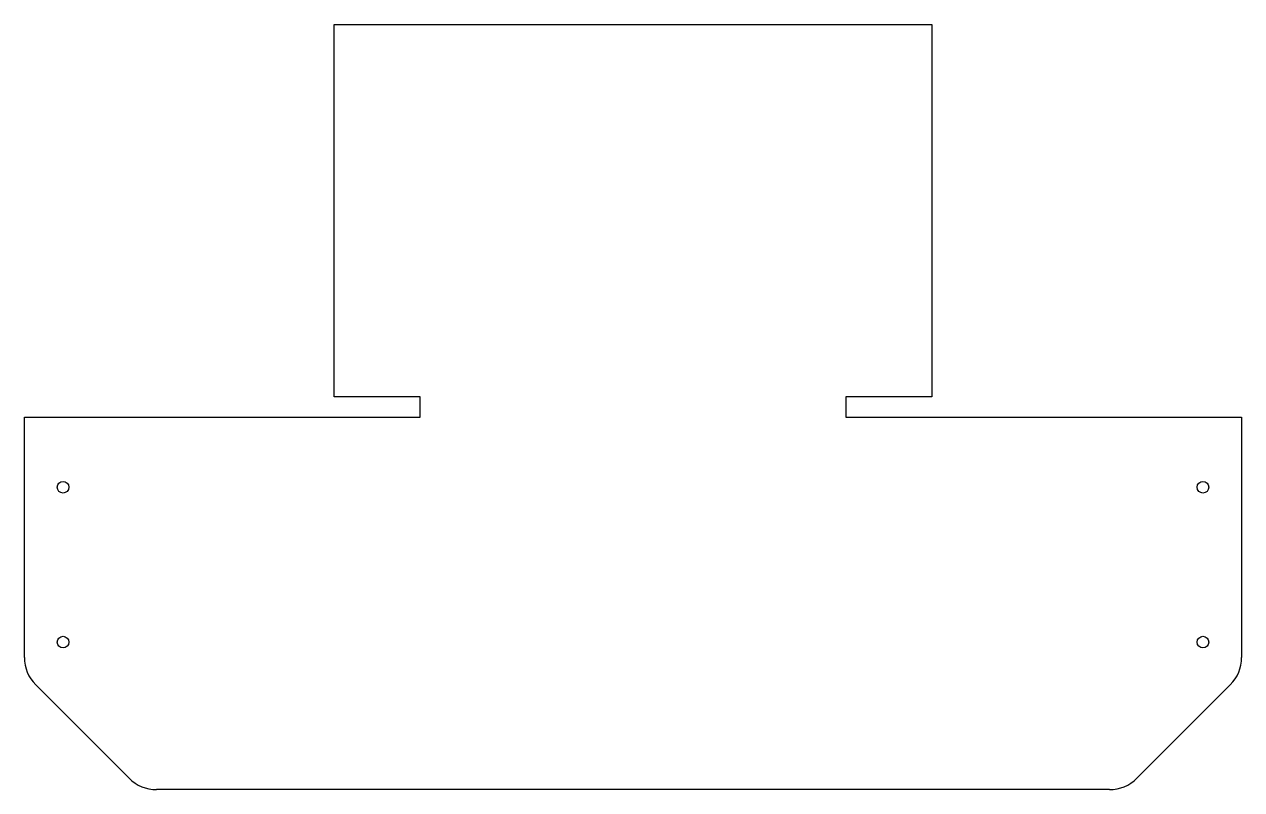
# Model space of a CAD drawing. Header units: metres. Extents: x -80 to 234, y -198 to 0.
import ezdxf

# ---------------------------------------------------------------- set-up
doc = ezdxf.new("R2010")
doc.units = ezdxf.units.M

msp = doc.modelspace()

# ---------------------------------------------------------------- linework, layer by layer
for p, q in [((0, 0), (154.46, 0)), ((0, -96.2), (0, 0)), ((0, 0), (0, 0)), ((154.46, 0), (154.46, -96.2)), ((22.24, -96.2), (0, -96.2)), ((22.24, -101.44), (22.24, -96.2)), ((154.46, -96.2), (132.22, -96.2)), ((132.22, -96.2), (132.22, -101.44)), ((-80.01, -163.5), (-80.01, -101.44)), ((-80.01, -101.44), (22.24, -101.44)), ((132.22, -101.44), (234.47, -101.44)), ((234.47, -101.44), (234.47, -163.5)), ((-52.94, -194.71), (-77.08, -170.57)), ((231.54, -170.57), (207.4, -194.71)), ((200.33, -197.64), (-45.87, -197.64))]:
    msp.add_line(p, q)
for centre in [(-70.01, -119.54), (224.47, -119.54), (-70.01, -159.54), (224.47, -159.54)]:
    msp.add_circle(centre, 1.5)
for centre, start, end in [((-70.01, -163.5), 180, 225), ((224.47, -163.5), 315, 360), ((-45.87, -187.64), 225, 270), ((200.33, -187.64), 270, 315)]:
    msp.add_arc(centre, 10, start, end)

doc.saveas('drawing.dxf')
